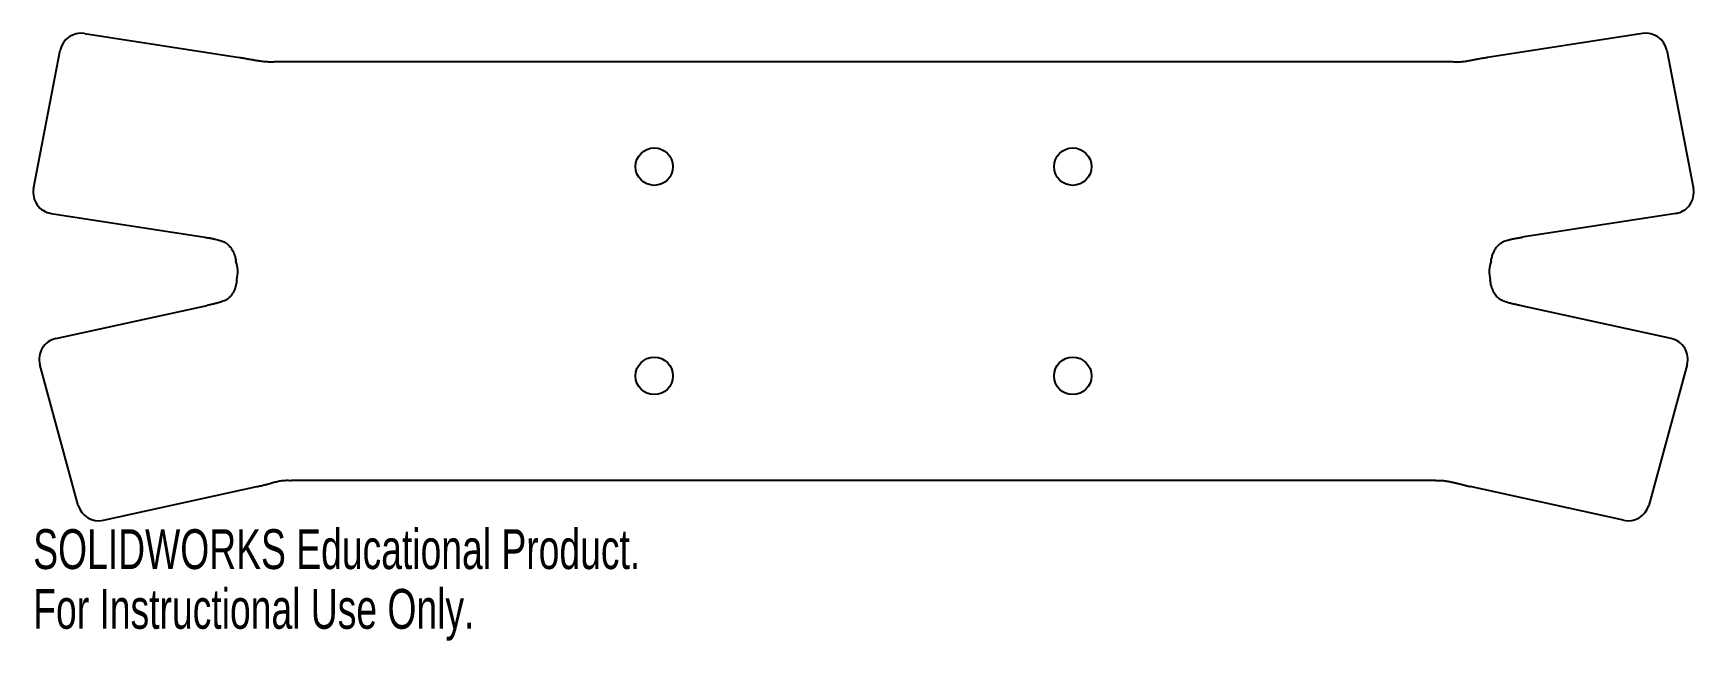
# Model space of a CAD drawing. Header units: inches. Extents: x -3.97 to 3.97, y -1.77 to 1.14.
import ezdxf

# ---------------------------------------------------------------- set-up
doc = ezdxf.new("R2010")
doc.units = ezdxf.units.IN
doc.header["$MEASUREMENT"] = 0
doc.styles.add('SLDTEXTSTYLE0', font='TXT', dxfattribs={"width": 0.7})

msp = doc.modelspace()

# ---------------------------------------------------------------- linework, layer by layer
at = {"color": 7, "linetype": 'Continuous', "lineweight": 25}
for p, q in [((-3.723, 1.1361), (-2.9823, 1.0208)), ((3.723, 1.1361), (2.9823, 1.0208)), ((-3.9663, 0.3945), (-3.8384, 1.0565)), ((3.8384, 1.0565), (3.9663, 0.3945)), ((2.8154, 1), (-2.8154, 1)), ((-3.8817, 0.2765), (-3.1482, 0.1623)), ((3.8817, 0.2765), (3.1482, 0.1623)), ((-3.8593, -0.3218), (-3.1362, -0.1631)), ((3.8593, -0.3218), (3.1362, -0.1631)), ((-3.7525, -1.1188), (-3.9361, -0.4461)), ((3.9361, -0.4461), (3.7525, -1.1188)), ((-3.6328, -1.1898), (-2.8998, -1.029)), ((2.7333, -1), (-2.7333, -1)), ((3.6328, -1.1898), (2.8998, -1.029))]:
    msp.add_line(p, q, dxfattribs=at)
for centre in [(-1, 0.5), (1, 0.5), (-1, -0.5), (1, -0.5)]:
    msp.add_circle(centre, 0.0895, dxfattribs=at)
for centre, radius, start, end in [((-3.7394, 1.0365), 0.101, 80.66268, 168.55432), ((3.7394, 1.0365), 0.101, 11.44568, 99.33732), ((-3.867, 0.3763), 0.1009, 169.6243, 261.67023), ((3.8671, 0.3763), 0.1008, 278.28531, 10.42016), ((-3.1577, -0.0022), 0.167, 346.62611, 18.1423), ((3.1577, -0.0022), 0.167, 161.8577, 193.37389), ((-3.8387, -0.4204), 0.1008, 101.81892, 194.76985), ((3.8386, -0.4204), 0.1008, 345.2738, 78.13743), ((-3.6552, -1.0913), 0.101, 195.75988, 282.83696), ((3.6552, -1.0913), 0.101, 257.16304, 344.24012)]:
    msp.add_arc(centre, radius, start, end, dxfattribs=at)
for points, knots in [([(-2.8154, 1), (-2.8184, 0.9998), (-2.8246, 0.9995), (-2.8341, 0.9994), (-2.844, 0.9997), (-2.8543, 1.0003), (-2.865, 1.0012), (-2.8761, 1.0024), (-2.8876, 1.004), (-2.9023, 1.0064), (-2.9201, 1.0095), (-2.9409, 1.0132), (-2.9616, 1.017), (-2.9754, 1.0196), (-2.9823, 1.0208)], [0, 0, 0, 0, 0.054072, 0.110423, 0.169127, 0.230245, 0.293833, 0.359942, 0.428615, 0.499892, 0.62492, 0.749946, 0.874972, 1, 1, 1, 1]), ([(2.9823, 1.0208), (2.9754, 1.0198), (2.9615, 1.0177), (2.9407, 1.0141), (2.92, 1.0102), (2.9022, 1.0065), (2.8873, 1.0035), (2.8753, 1.0017), (2.8633, 1.0004), (2.8513, 0.9995), (2.8393, 0.9992), (2.8273, 0.9993), (2.8194, 0.9998), (2.8154, 1)], [0, 0, 0, 0, 0.12499, 0.249952, 0.374913, 0.499903, 0.572519, 0.644556, 0.716124, 0.787338, 0.85831, 0.929159, 1, 1, 1, 1]), ([(-3.1482, 0.1623), (-3.1422, 0.1615), (-3.1308, 0.1599), (-3.1145, 0.1571), (-3.0997, 0.1542), (-3.0865, 0.1511), (-3.0749, 0.1478), (-3.0648, 0.1444), (-3.0563, 0.1408), (-3.048, 0.1362), (-3.0397, 0.13), (-3.0313, 0.122), (-3.0238, 0.1128), (-3.0171, 0.1025), (-3.0112, 0.091), (-3.0063, 0.0783), (-3.002, 0.0645), (-3, 0.0548), (-2.999, 0.0497)], [0, 0, 0, 0, 0.087736, 0.16807, 0.241058, 0.306776, 0.365328, 0.41686, 0.461588, 0.499845, 0.555039, 0.610809, 0.668007, 0.727423, 0.789763, 0.855641, 0.925575, 1, 1, 1, 1]), ([(2.999, 0.0497), (2.9997, 0.0531), (3.001, 0.0598), (3.0036, 0.0694), (3.0065, 0.0785), (3.0097, 0.087), (3.0134, 0.0951), (3.0173, 0.1026), (3.0217, 0.1096), (3.0264, 0.1161), (3.0315, 0.122), (3.037, 0.1274), (3.0428, 0.1323), (3.0494, 0.137), (3.0574, 0.1413), (3.0675, 0.1454), (3.0797, 0.1492), (3.0938, 0.1529), (3.1101, 0.1563), (3.1284, 0.1595), (3.1414, 0.1614), (3.1482, 0.1623)], [0, 0, 0, 0, 0.050241, 0.0984157, 0.1446393, 0.1890422, 0.2317715, 0.2729923, 0.3128883, 0.3516621, 0.3895343, 0.4267417, 0.4635336, 0.500168, 0.5439795, 0.5964611, 0.6580637, 0.729065, 0.8096455, 0.899928, 1, 1, 1, 1]), ([(-2.9952, -0.0409), (-2.9956, -0.0441), (-2.9963, -0.0503), (-2.998, -0.0595), (-2.9999, -0.0682), (-3.0022, -0.0765), (-3.0048, -0.0844), (-3.0078, -0.0918), (-3.0111, -0.0988), (-3.0148, -0.1054), (-3.0188, -0.1115), (-3.0232, -0.1172), (-3.0279, -0.1225), (-3.033, -0.1273), (-3.0389, -0.1321), (-3.0466, -0.1369), (-3.0564, -0.1416), (-3.0683, -0.1462), (-3.0823, -0.1506), (-3.0984, -0.155), (-3.1166, -0.1592), (-3.1295, -0.1618), (-3.1362, -0.1631)], [0, 0, 0, 0, 0.046736, 0.091648, 0.134826, 0.176372, 0.216399, 0.255035, 0.292422, 0.328715, 0.364087, 0.398721, 0.432814, 0.466571, 0.500205, 0.544065, 0.596542, 0.658117, 0.729086, 0.809642, 0.899916, 1, 1, 1, 1]), ([(3.1362, -0.1631), (3.1303, -0.162), (3.1189, -0.1597), (3.1027, -0.1561), (3.0881, -0.1523), (3.0751, -0.1484), (3.0636, -0.1445), (3.0537, -0.1404), (3.0454, -0.1363), (3.0374, -0.1311), (3.0296, -0.1244), (3.0219, -0.1159), (3.0151, -0.1062), (3.0092, -0.0953), (3.0042, -0.0833), (3.0003, -0.0702), (2.9971, -0.0559), (2.9959, -0.046), (2.9952, -0.0409)], [0, 0, 0, 0, 0.087774, 0.168123, 0.241109, 0.306811, 0.36534, 0.416853, 0.461581, 0.499875, 0.554592, 0.609972, 0.666899, 0.726192, 0.788575, 0.854669, 0.924999, 1, 1, 1, 1]), ([(-2.8998, -1.029), (-2.8929, -1.0275), (-2.8791, -1.0246), (-2.8584, -1.0196), (-2.8378, -1.0142), (-2.8207, -1.0092), (-2.8068, -1.0053), (-2.7961, -1.0029), (-2.7855, -1.001), (-2.7749, -0.9997), (-2.7644, -0.999), (-2.754, -0.9987), (-2.7436, -0.999), (-2.7368, -0.9997), (-2.7333, -1)], [0, 0, 0, 0, 0.124954, 0.249854, 0.374754, 0.499708, 0.565095, 0.629369, 0.692673, 0.755154, 0.816966, 0.878268, 0.939225, 1, 1, 1, 1]), ([(2.7333, -1), (2.7361, -0.9998), (2.7416, -0.9994), (2.7501, -0.9992), (2.7589, -0.9994), (2.7679, -1), (2.7773, -1.0009), (2.7869, -1.0022), (2.7968, -1.0038), (2.8071, -1.0059), (2.8195, -1.0087), (2.834, -1.0123), (2.8505, -1.0163), (2.8669, -1.0205), (2.8834, -1.0247), (2.8943, -1.0276), (2.8998, -1.029)], [0, 0, 0, 0, 0.048275, 0.098171, 0.149782, 0.203196, 0.258492, 0.315741, 0.375005, 0.436344, 0.499808, 0.599848, 0.699886, 0.799922, 0.89996, 1, 1, 1, 1])]:
    msp.add_open_spline(points, degree=3, knots=knots, dxfattribs=at)

# ---------------------------------------------------------------- texts
at = {"color": 7, "linetype": 'Continuous', "char_height": 0.1903, "attachment_point": 1, "style": 'SLDTEXTSTYLE0'}
for s, insert in [('SOLIDWORKS Educational Product.', (-3.9679, -1.2325)), ('For Instructional Use Only.', (-3.9679, -1.5179))]:
    msp.add_mtext(s, dxfattribs=dict(at, insert=insert))

doc.saveas('drawing.dxf')
